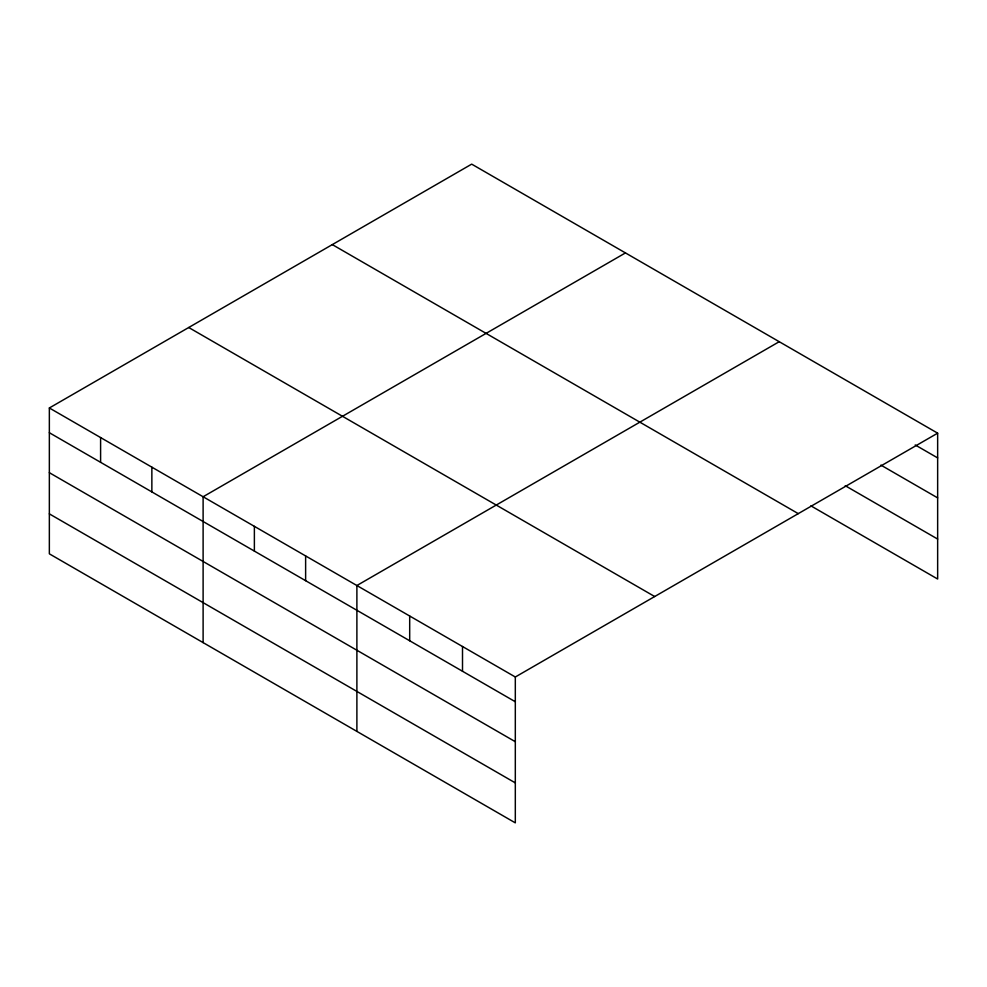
<?xml version="1.0" encoding="UTF-8"?>
<svg xmlns="http://www.w3.org/2000/svg" width="987" height="987" viewBox="0 0 987 987"><rect width="100%" height="100%" fill="white"/><g stroke="black" fill="none" stroke-linecap="round" stroke-linejoin="round"><path stroke-width="1.48" d="M49.35 407.976L515.313 676.996L515.313 822.862L49.35 553.83L49.35 407.976L471.687 164.138L937.65 433.17L937.65 579.024L810.907 505.85M625.45 252.919L203.112 496.757L203.112 642.611M779.224 341.699L356.887 585.525L356.887 731.392M515.313 676.996L937.65 433.17M915.208 444.952L937.65 457.906M880.885 465.099L937.65 497.88M845.23 485.703L937.65 539.062M332.311 244.603L798.273 513.635M188.727 327.511L654.689 596.53M49.35 432.725L515.313 701.745M49.35 472.687L515.313 741.706M49.35 513.869L515.313 782.888M462.508 646.51L462.508 671.259M409.691 616.024L409.691 640.76M305.625 555.94L305.625 580.677M254.375 526.342L254.375 551.091M151.862 467.159L151.862 491.908M100.6 437.562L100.6 462.311"/></g></svg>
